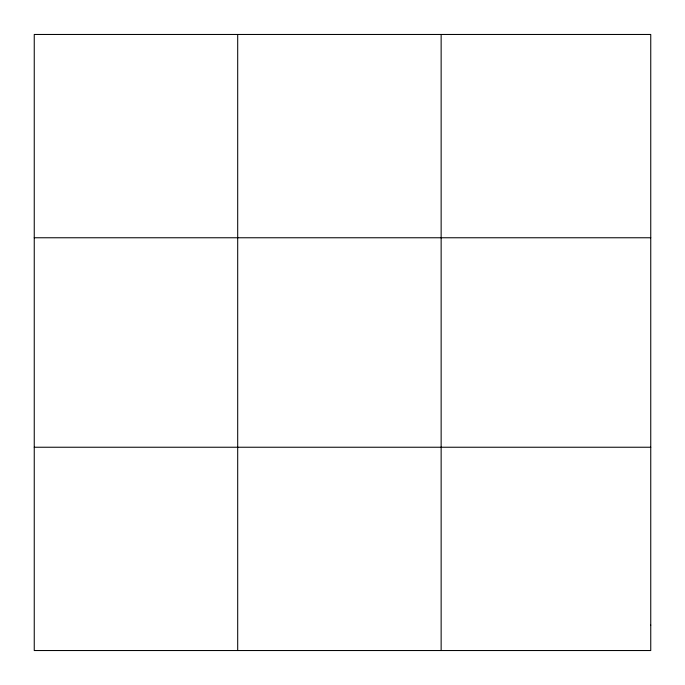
<?xml version="1.0" encoding="UTF-8"?>
<svg xmlns="http://www.w3.org/2000/svg" width="685" height="685" viewBox="0 0 685 685"><rect width="100%" height="100%" fill="white"/><g stroke="black" fill="none" stroke-linecap="round" stroke-linejoin="round"><path stroke-width="1.03" d="M237.695 34.464L237.695 650.536M441.14 34.464L441.14 650.536M34.25 237.763L650.75 237.763M34.25 447.237L650.75 447.237M650.75 625.122L650.75 650.536L34.25 650.536L34.25 34.464L650.75 34.464L650.75 625.122"/></g></svg>
